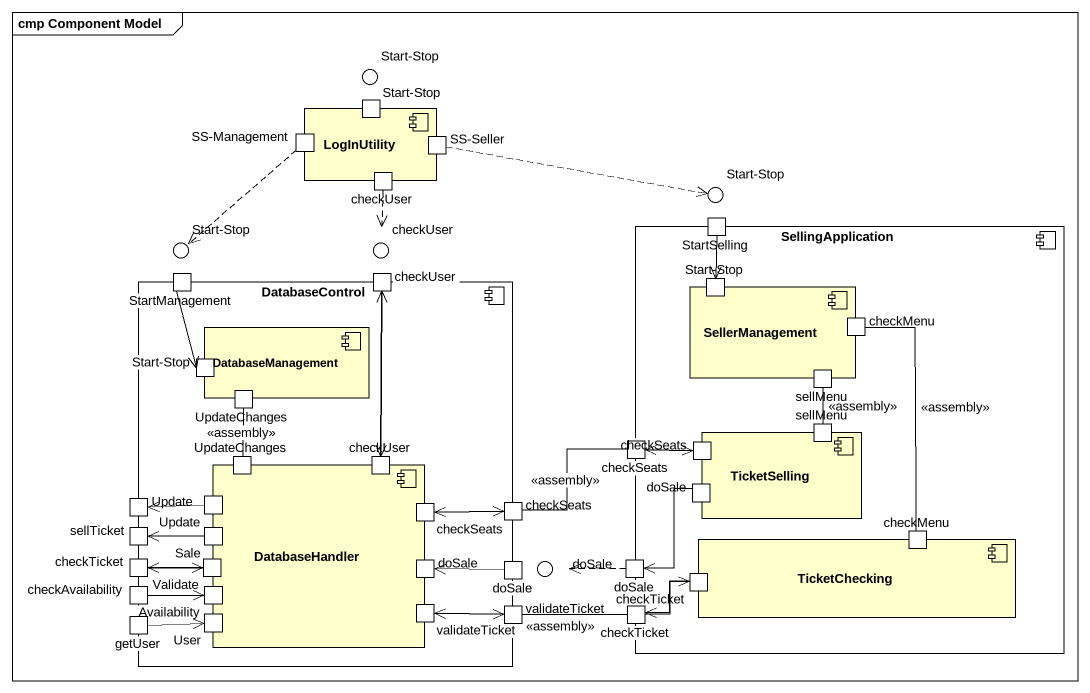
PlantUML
@startuml
mainframe cmp Component Model
() "Start-Stop" as Start_Stop
component LogInUtility {
  port "Start-Stop" as Start_Stop_2
  port "SS-Management" as SS_Management
  port "SS-Seller" as SS_Seller
  port checkUser
}
() "Start-Stop" as Start_Stop_3
() "Start-Stop" as Start_Stop_4
() "checkUser" as checkUser_3
component SellingApplication {
  port StartSelling
  component SellerManagement {
    port "Start-Stop" as Start_Stop_5
    port checkMenu
    port sellMenu
  }
  port checkSeats
  component TicketSelling {
    port "sellMenu" as sellMenu_2
    port doSale
    port "checkSeats" as checkSeats_2
  }
  component TicketChecking {
    port "checkMenu" as checkMenu_2
    port "checkTicket" as checkTicket_2
  }
  port "doSale" as doSale_5
  port "checkTicket" as checkTicket_3
}
component DatabaseControl {
  port StartManagement
  port "checkUser" as checkUser_2
  component DatabaseManagement {
    port "Start-Stop" as Start_Stop_6
    port UpdateChanges
  }
  component DatabaseHandler {
    port "UpdateChanges" as UpdateChanges_2
    port "checkUser" as checkUser_4
    port "Update" as Update_2
    port Sale
    port "checkSeats" as checkSeats_3
    port Validate
    port Availability
    port "doSale" as doSale_2
    port User
    port validateTicket
  }
  port Update
  port sellTicket
  port "checkSeats" as checkSeats_4
  port checkTicket
  port checkAvailability
  port "doSale" as doSale_3
  port getUser
  port "validateTicket" as validateTicket_2
}
() "doSale" as doSale_4
SS_Management ..> Start_Stop_4
SS_Seller .right.> Start_Stop_3
checkUser ..> checkUser_3
StartSelling --> Start_Stop_5
StartManagement --> Start_Stop_6
checkUser_2 --> checkUser_4
checkMenu -- checkMenu_2 : <<assembly>>
sellMenu -- sellMenu_2 : <<assembly>>
UpdateChanges -- UpdateChanges_2 : <<assembly>>
checkSeats -right-> checkSeats_2
checkSeats -left- checkSeats_4 : <<assembly>>
checkUser_4 -up-> checkUser_2
doSale --> doSale_5
checkSeats_2 -left-> checkSeats
Update_2 -left-> Update
Sale -left-> sellTicket
checkSeats_3 -right-> checkSeats_4
checkSeats_4 -left-> checkSeats_3
checkTicket -right-> Validate
checkAvailability -right-> Availability
Validate -left-> checkTicket
doSale_3 -left-> doSale_2
doSale_5 .left.> doSale_4
checkTicket_2 -left-> checkTicket_3
getUser -right-> User
validateTicket -right-> validateTicket_2
validateTicket_2 -left-> validateTicket
checkTicket_3 -right-> checkTicket_2
checkTicket_3 -left- validateTicket_2 : <<assembly>>
@enduml
